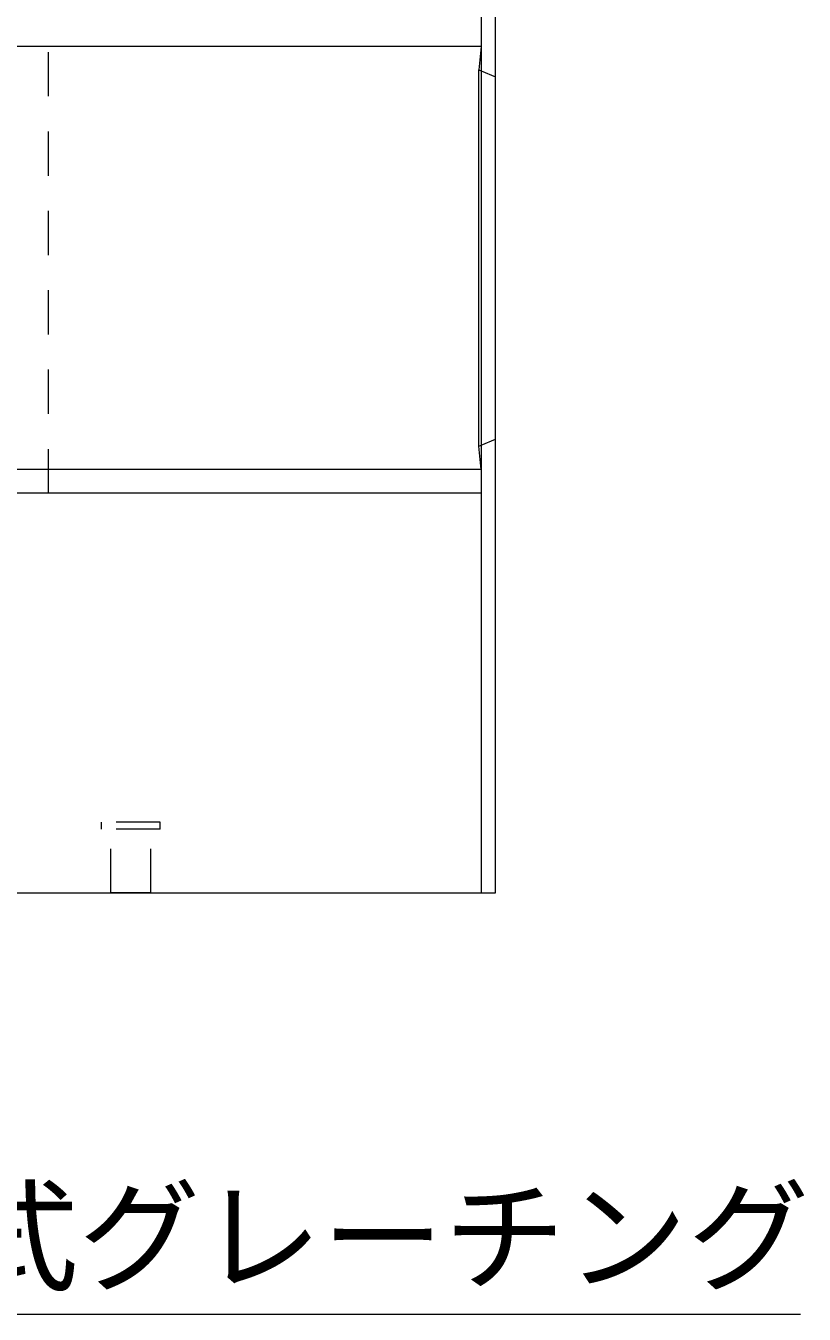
# Model space of a CAD drawing. Units: millimetres, scale not verified. Extents: x 50430 to 75195, y 75514 to 92741.
# Drawn here: x 69303 to 69634, y 85169 to 85717 of the extents above; entities that cross this region are included whole.
import ezdxf
from ezdxf.enums import TextEntityAlignment as Align

# ---------------------------------------------------------------- set-up
doc = ezdxf.new("R2010")
doc.units = ezdxf.units.MM
doc.header["$LTSCALE"] = 25
doc.linetypes.add('USER1', pattern=[1.35, 0.75, -0.6])
for name, color, linetype, lineweight in [('0_2', 7, 'Continuous', 5), ('寸法線', 7, 'Continuous', 9), ('本体', 2, 'Continuous', 9), ('ｲﾝｻｰﾄ', 3, 'USER1', 5)]:
    doc.layers.add(name, color=color, linetype=linetype, lineweight=lineweight)
doc.styles.add('ＭＳ ゴシック', font='')
doc.styles.get('ＭＳ ゴシック').set_extended_font_data('MS Gothic')

msp = doc.modelspace()

# ---------------------------------------------------------------- linework, layer by layer
at = {"layer": '0_2', "lineweight": 20}
for p, q in [((69496.71, 85708.53), (69495.71, 85698.53)), ((69495.71, 85538.53), (69495.71, 85698.53)), ((69495.71, 85698.53), (69496.71, 85698.11)), ((69495.71, 85538.53), (69496.71, 85538.96)), ((69496.71, 85528.53), (69495.71, 85538.53))]:
    msp.add_line(p, q, dxfattribs=at)
at = {"layer": '寸法線'}
msp.add_lwpolyline([(68900.71, 85361.03), (69004.55, 85169.3), (69632.42, 85169.3)], dxfattribs=at)
at = {"layer": '本体'}
for p, q in [((69496.71, 85888.54), (69496.71, 85348.53)), ((69496.71, 85708.53), (68510.71, 85708.53)), ((69496.71, 85698.11), (69502.71, 85695.53)), ((69496.71, 85538.96), (69502.71, 85541.53)), ((69496.71, 85528.53), (68510.71, 85528.53)), ((69496.71, 85518.53), (68510.71, 85518.53))]:
    msp.add_line(p, q, dxfattribs=at)
at = {"layer": '本体', "lineweight": 20}
for p, q in [((69502.71, 85348.53), (69502.71, 85888.54)), ((68504.71, 85348.53), (69502.71, 85348.53))]:
    msp.add_line(p, q, dxfattribs=at)
at = {"layer": '本体', "linetype": 'USER1'}
msp.add_line((69312.72, 85518.53), (69312.72, 85716.04), dxfattribs=at)
at = {"layer": 'ｲﾝｻｰﾄ'}
for p, q in [((69360.21, 85378.53), (69335.22, 85378.53)), ((69335.22, 85375.53), (69335.22, 85378.53)), ((69360.21, 85375.53), (69360.21, 85378.53)), ((69360.21, 85375.53), (69335.22, 85375.53)), ((69339.21, 85348.53), (69339.21, 85375.53)), ((69356.22, 85348.53), (69356.22, 85375.53)), ((69356.22, 85348.53), (69339.21, 85348.53))]:
    msp.add_line(p, q, dxfattribs=at)

# ---------------------------------------------------------------- texts
at = {"layer": '寸法線', "style": 'ＭＳ ゴシック'}
msp.add_text('ボルト固定式グレーチング', height=37.98, dxfattribs=at).set_placement((69014.55, 85221.36), align=Align.TOP_LEFT)

doc.saveas('drawing.dxf')
